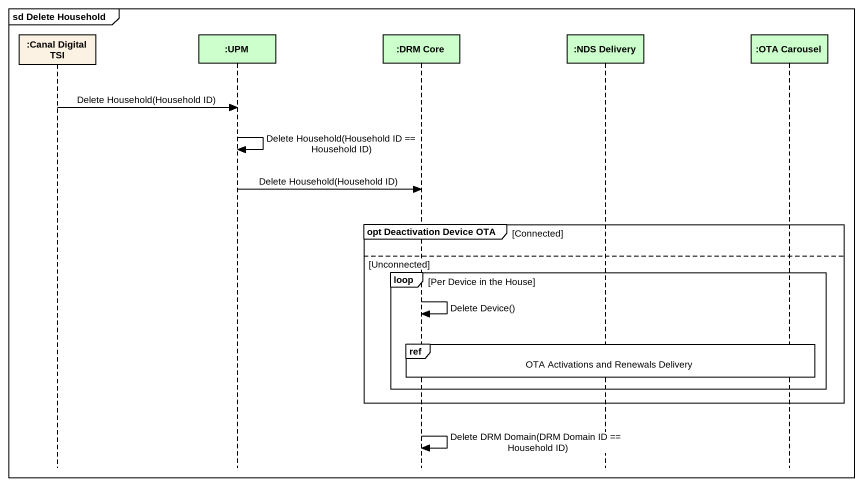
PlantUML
@startuml
mainframe sd Delete Household
hide footbox
participant ":Canal Digital TSI" as Canal_Digital_TSI
participant ":UPM" as UPM #CCFFCC
participant ":DRM Core" as DRM_Core #CCFFCC
participant ":NDS Delivery" as NDS_Delivery #CCFFCC
participant ":OTA Carousel" as OTA_Carousel #CCFFCC

Canal_Digital_TSI -> UPM : Delete Household(Household ID)
UPM -> UPM : Delete Household(Household ID == Household ID)
UPM -> DRM_Core : Delete Household(Household ID)
group opt Deactivation Device OTA [Connected]
else Unconnected
  loop Per Device in the House
    DRM_Core -> DRM_Core : Delete Device()
    ref over DRM_Core, NDS_Delivery, OTA_Carousel : OTA Activations and Renewals Delivery
  end
end
DRM_Core -> DRM_Core : Delete DRM Domain(DRM Domain ID == Household ID)
@enduml
